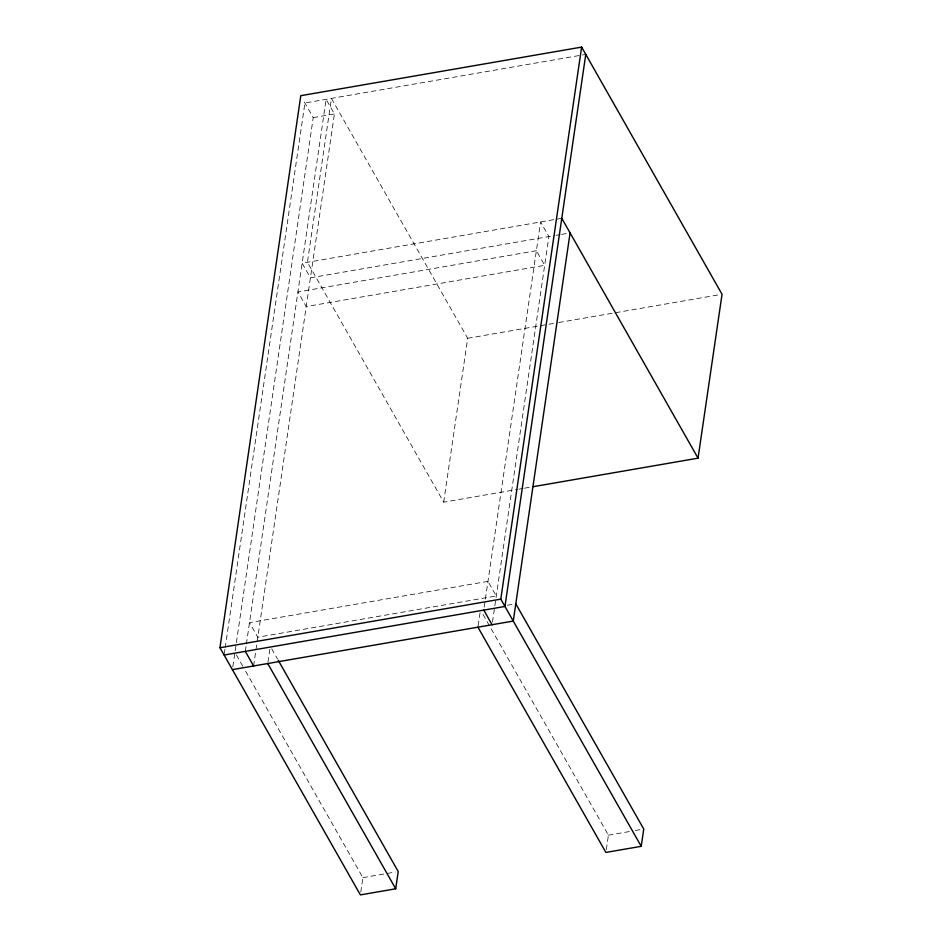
<?xml version="1.0" encoding="UTF-8"?>
<svg xmlns="http://www.w3.org/2000/svg" width="942" height="942" viewBox="0 0 942 942"><rect width="100%" height="100%" fill="white"/><g stroke="black" fill="none" stroke-linecap="round" stroke-linejoin="round"><path stroke-width="0.71" stroke-dasharray="4.71 3.53" d="M224.326 653.571L224.961 649.215M225.173 647.766L304.925 102.984L585.771 54.401M232.827 666.759L234.958 652.205M235.182 650.757L313.227 117.597L302.853 99.334M245.309 651.358L246.156 645.553M246.368 644.092L326.12 99.322L334.422 113.935L253.61 665.97M267.952 662.096L269.848 649.156M360.798 892.027L362.905 877.65L245.061 670.209M443.694 502.168L467.691 338.272L331.419 98.404L307.433 262.288L443.694 502.168L517.405 489.416M478.147 625.735L480.031 612.795M484.188 607.237L540.59 221.959L548.88 236.572L492.065 624.723M606.318 849.554L608.426 835.177L481.904 612.465M313.227 117.597L334.422 113.935M561.785 218.297L302.135 263.207L310.436 277.819L554.532 235.594M555.945 235.347L560.184 234.617M561.609 234.37L570.087 232.91M467.691 338.272L557.287 322.776M558.736 322.529L719.146 294.775M518.842 489.169L523.175 488.415M524.623 488.168L530.405 487.167M507.302 605.27L512.954 604.293M362.905 877.65L395.404 872.021M608.426 835.177L629.621 831.515M635.273 830.538L642.338 829.313M271.708 648.826L277.49 659M236.383 654.937L244.331 668.938M536.375 250.713L297.919 291.961L306.221 306.574L544.676 265.326L536.375 250.713M487.968 581.355L249.512 622.615L257.814 637.216L496.269 595.968L487.968 581.355"/><path stroke-width="1.41" d="M278.22 660.271L398.231 871.538L395.699 888.789L360.374 894.9L219.957 647.719L300.781 95.684L581.626 47.1L722.043 294.281L698.046 458.165L533.302 486.661M477.935 627.172L605.894 852.428L641.219 846.316L500.803 599.136L581.626 47.1M585.771 54.401L504.959 606.448L224.114 655.031M570.087 232.91L513.26 621.061L232.415 669.644M641.219 846.316L643.751 829.066L515.78 603.81M219.957 647.719L500.803 599.136M561.785 218.297L698.046 458.165M483.764 610.11L492.065 624.723M267.74 663.533L395.699 888.789M245.309 651.358L253.61 665.97"/></g></svg>
